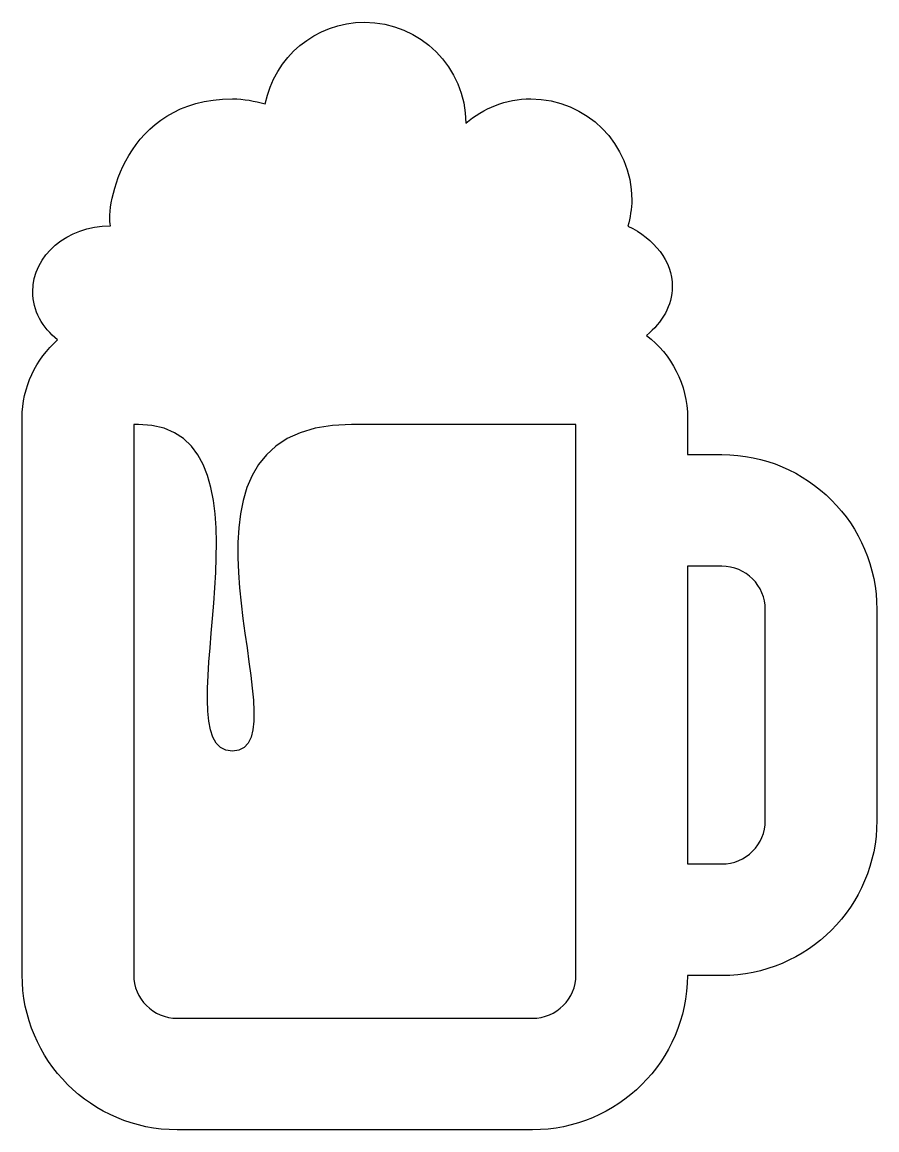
# Model space of a CAD drawing. Header units: centimetres. Extents: x -4.8 to 5.3, y -6.6 to 6.6.
import ezdxf

# ---------------------------------------------------------------- set-up
doc = ezdxf.new("R2010")
doc.units = ezdxf.units.CM
doc.header["$MEASUREMENT"] = 0
doc.layers.add('Layer 1', color=7, linetype='Continuous')

msp = doc.modelspace()

# ---------------------------------------------------------------- linework, layer by layer
at = {"layer": 'Layer 1'}
for points, knots in [([(3.49755, 1.42409), (3.49755, 1.42409), (3.08999, 1.42409), (3.08999, 1.42409), (3.08999, 1.42409), (3.08999, 1.42409), (3.08999, 1.85795), (3.08999, 1.85795), (3.08999, 1.85795), (3.08999, 2.25789), (2.89732, 2.61032), (2.60353, 2.83826), (2.60353, 2.83826), (2.79152, 2.99061), (2.90902, 3.19259), (2.90902, 3.4163), (2.90902, 3.4163), (2.90902, 3.71835), (2.69836, 3.98243), (2.38213, 4.13454), (2.38213, 4.13454), (2.40925, 4.23402), (2.42822, 4.33742), (2.42822, 4.44556), (2.42822, 4.44556), (2.42822, 5.10694), (1.89223, 5.64288), (1.23087, 5.64288), (1.23087, 5.64288), (0.93533, 5.64288), (0.66818, 5.5317), (0.45924, 5.35422), (0.45924, 5.35422), (0.45794, 6.01687), (-0.07887, 6.55284), (-0.74192, 6.55284), (-0.74192, 6.55284), (-1.32617, 6.55284), (-1.81171, 6.13578), (-1.91987, 5.58304), (-1.91987, 5.58304), (-2.04483, 5.61794), (-2.174, 5.64292), (-2.31018, 5.64292), (-2.31018, 5.64292), (-3.59833, 5.64292), (-3.8133, 4.359), (-3.75785, 4.13667), (-3.75785, 4.13667), (-3.75954, 4.13667), (-3.76126, 4.13712), (-3.76301, 4.13712), (-3.76301, 4.13712), (-4.26926, 4.13712), (-4.67939, 3.78726), (-4.67939, 3.35602), (-4.67939, 3.35602), (-4.67939, 3.12946), (-4.5644, 2.9271), (-4.38364, 2.78441), (-4.38364, 2.78441), (-4.63997, 2.55621), (-4.80475, 2.22751), (-4.80475, 1.85797), (-4.80475, 1.85797), (-4.80475, 1.85797), (-4.80475, -4.74643), (-4.80475, -4.74643), (-4.80475, -4.74643), (-4.80475, -5.76023), (-3.97967, -6.58528), (-2.96595, -6.58528), (-2.96595, -6.58528), (-2.96595, -6.58528), (1.25116, -6.58529), (1.25116, -6.58529), (1.25116, -6.58529), (2.26187, -6.58529), (3.08406, -5.765), (3.08909, -4.75548), (3.08909, -4.75548), (3.08909, -4.75548), (3.49758, -4.75549), (3.49758, -4.75549), (3.49758, -4.75549), (4.51136, -4.75549), (5.33643, -3.93044), (5.33643, -2.91624), (5.33643, -2.91624), (5.33643, -2.91624), (5.33643, -0.41479), (5.33643, -0.41479), (5.33643, -0.41479), (5.33641, 0.59904), (4.51136, 1.42409), (3.49755, 1.42409)], [0, 0, 0, 0, 0.04, 0.04, 0.04, 0.04, 0.08, 0.08, 0.08, 0.08, 0.12, 0.12, 0.12, 0.12, 0.16, 0.16, 0.16, 0.16, 0.2, 0.2, 0.2, 0.2, 0.24, 0.24, 0.24, 0.24, 0.28, 0.28, 0.28, 0.28, 0.32, 0.32, 0.32, 0.32, 0.36, 0.36, 0.36, 0.36, 0.4, 0.4, 0.4, 0.4, 0.44, 0.44, 0.44, 0.44, 0.48, 0.48, 0.48, 0.48, 0.52, 0.52, 0.52, 0.52, 0.56, 0.56, 0.56, 0.56, 0.6, 0.6, 0.6, 0.6, 0.64, 0.64, 0.64, 0.64, 0.68, 0.68, 0.68, 0.68, 0.72, 0.72, 0.72, 0.72, 0.76, 0.76, 0.76, 0.76, 0.8, 0.8, 0.8, 0.8, 0.84, 0.84, 0.84, 0.84, 0.88, 0.88, 0.88, 0.88, 0.92, 0.92, 0.92, 0.92, 1, 1, 1, 1]), ([(1.76646, -4.74644), (1.76646, -5.03039), (1.53506, -5.26174), (1.25113, -5.26174), (1.25113, -5.26174), (1.25113, -5.26174), (-2.96598, -5.26174), (-2.96598, -5.26174), (-2.96598, -5.26174), (-3.24988, -5.26174), (-3.48126, -5.03039), (-3.48126, -4.74644), (-3.48126, -4.74644), (-3.48126, -4.74644), (-3.48126, 1.77956), (-3.48126, 1.77956), (-3.48126, 1.77956), (-3.48126, 1.77956), (-3.42612, 1.77956), (-3.42612, 1.77956), (-3.42612, 1.77956), (-1.59171, 1.77956), (-3.21115, -2.0946), (-2.31021, -2.0946), (-2.31021, -2.0946), (-1.38242, -2.0946), (-3.48126, 1.77956), (-0.89517, 1.77956), (-0.89517, 1.77956), (-0.14502, 1.77956), (1.76643, 1.77956), (1.76643, 1.77956), (1.76643, 1.77956), (1.76643, 1.77956), (1.76643, 0.76232), (1.76643, 0.76232), (1.76643, 0.76232), (1.76643, 0.76232), (1.76643, -4.09371), (1.76643, -4.09371), (1.76643, -4.09371), (1.76643, -4.09371), (1.76644, -4.74644), (1.76644, -4.74644), (1.76644, -4.74644), (1.76644, -4.74644), (1.76646, -4.74644), (1.76646, -4.74644)], [0, 0, 0, 0, 0.07692308, 0.07692308, 0.07692308, 0.07692308, 0.15384615, 0.15384615, 0.15384615, 0.15384615, 0.23076923, 0.23076923, 0.23076923, 0.23076923, 0.30769231, 0.30769231, 0.30769231, 0.30769231, 0.38461538, 0.38461538, 0.38461538, 0.38461538, 0.46153846, 0.46153846, 0.46153846, 0.46153846, 0.53846154, 0.53846154, 0.53846154, 0.53846154, 0.61538462, 0.61538462, 0.61538462, 0.61538462, 0.69230769, 0.69230769, 0.69230769, 0.69230769, 0.76923077, 0.76923077, 0.76923077, 0.76923077, 0.84615385, 0.84615385, 0.84615385, 0.84615385, 1, 1, 1, 1]), ([(4.01288, -2.91621), (4.01288, -3.20056), (3.78153, -3.43191), (3.49755, -3.43191), (3.49755, -3.43191), (3.49755, -3.43191), (3.08999, -3.43191), (3.08999, -3.43191), (3.08999, -3.43191), (3.08999, -3.43191), (3.08999, 0.10054), (3.08999, 0.10054), (3.08999, 0.10054), (3.08999, 0.10054), (3.49755, 0.10054), (3.49755, 0.10054), (3.49755, 0.10054), (3.7815, 0.10054), (4.01288, -0.13081), (4.01288, -0.41476), (4.01288, -0.41476), (4.01288, -0.41476), (4.01288, -2.91621), (4.01288, -2.91621)], [0, 0, 0, 0, 0.14285714, 0.14285714, 0.14285714, 0.14285714, 0.28571429, 0.28571429, 0.28571429, 0.28571429, 0.42857143, 0.42857143, 0.42857143, 0.42857143, 0.57142857, 0.57142857, 0.57142857, 0.57142857, 0.71428571, 0.71428571, 0.71428571, 0.71428571, 1, 1, 1, 1])]:
    msp.add_open_spline(points, degree=3, knots=knots, dxfattribs=at)

doc.saveas('drawing.dxf')
